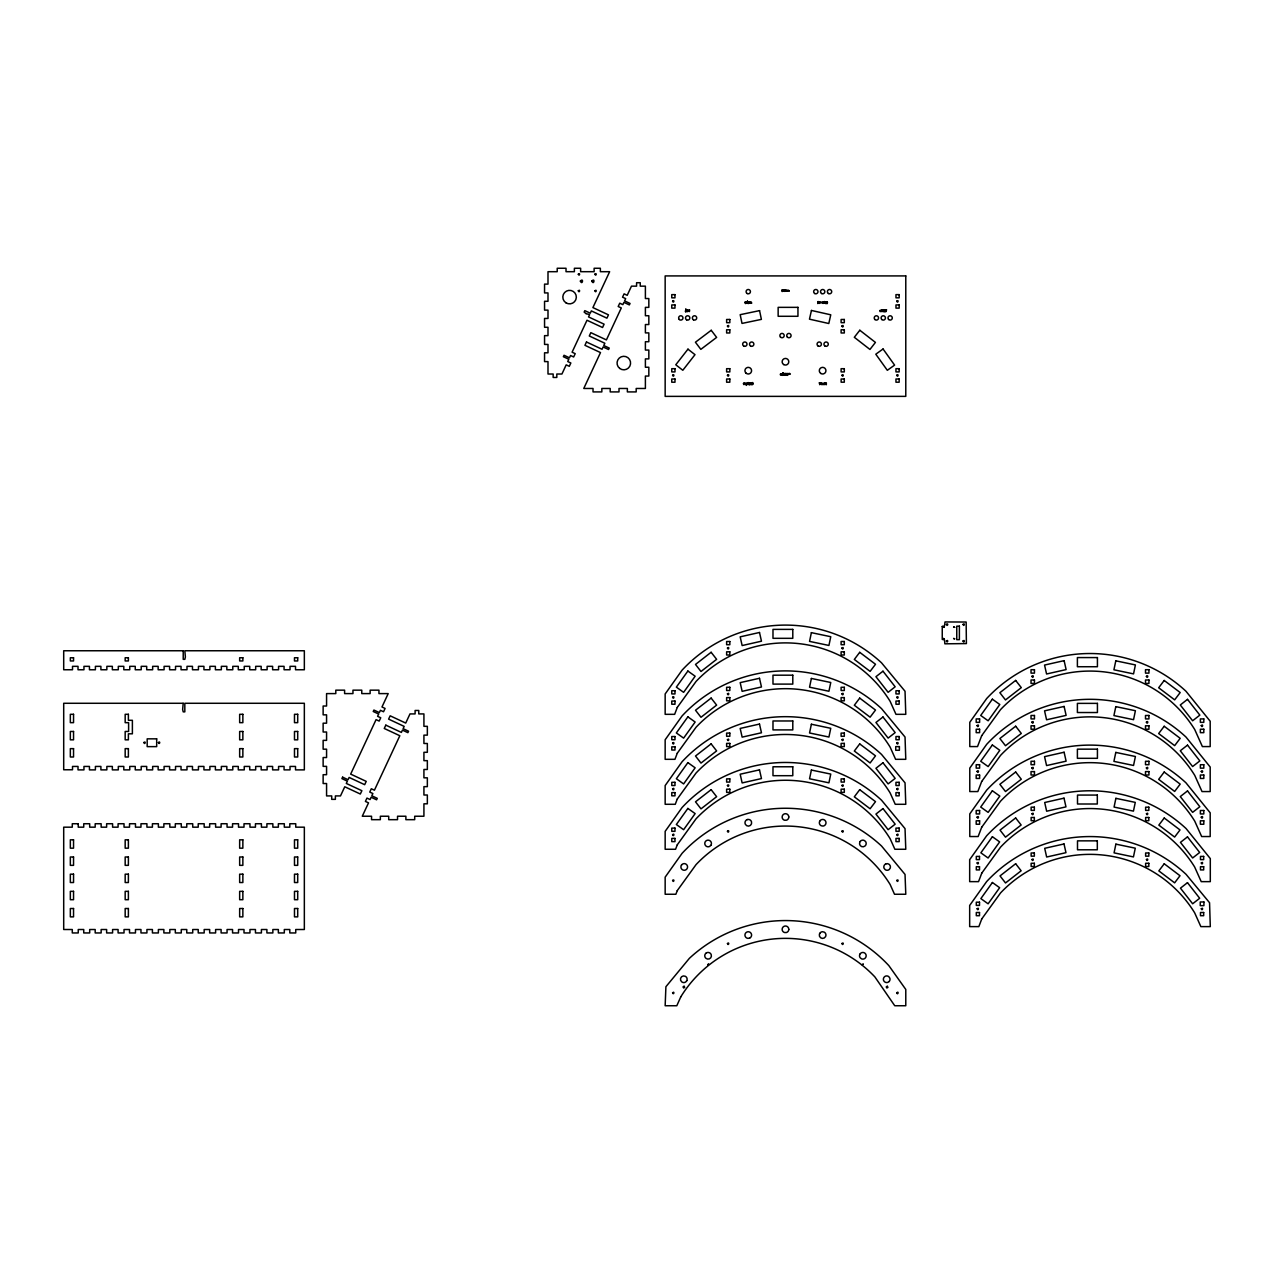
<?xml version="1.0" encoding="UTF-8"?>
<svg xmlns="http://www.w3.org/2000/svg" width="1274" height="1274" viewBox="0 0 1274 1274"><rect width="100%" height="100%" fill="white"/><g stroke="black" fill="none" stroke-linecap="round" stroke-linejoin="round"><path stroke-width="1.5" d="M819.23 302.4L820.281 302.416M823.004 302.4L824.055 302.416M823.068 383.617L824.119 383.633M880.207 310.633L881.242 310.649M586.072 313.627L584.161 312.098L584.83 310.649L590.292 313.197L591.343 310.904L606.918 318.166L608.462 314.853L592.904 307.591L609.641 271.696L600.373 271.696L600.373 268.257L594.13 268.257L594.13 271.696L580.626 271.696L580.626 268.257L574.383 268.257L574.383 271.696L566.022 271.696L566.022 268.257L557.216 268.257L557.216 271.696L547.995 271.696L547.995 284.118L544.555 284.118L544.555 292.924L547.995 292.924L547.995 301.285L544.555 301.285L544.555 310.108L547.995 310.108L547.995 318.452L544.555 318.452L544.555 327.275L547.995 327.275L547.995 335.635L544.555 335.635L544.555 344.442L547.995 344.442L547.995 352.802L544.555 352.802L544.555 361.609L547.995 361.609L547.995 374.015L553.155 374.015L553.155 377.454L556.818 377.454L556.818 374.015L561.93 374.015L566.197 364.858L569.303 366.307L570.848 362.994L567.742 361.545L568.809 359.252L563.363 356.72L564.032 355.271L569.478 357.803L570.545 355.526L573.65 356.975L575.211 353.662L572.09 352.197L586.995 320.252L602.554 327.498L604.099 324.185L588.54 316.923L589.607 314.646L586.008 313.595M886.64 309.853L885.78 309.853M886.386 310.092L885.78 311.796L886.099 310.092M818.704 301.62L817.844 301.62M818.449 301.874L817.844 303.562L818.147 301.874M580.355 281.076C582.393 285.949 583.938 277.206 580.355 281.076M591.805 281.076C593.843 285.949 595.388 277.206 591.805 281.076M743.49 383.49C743.076 386.627 747.456 381.993 743.49 383.49M781.854 290.376C781.233 293.561 785.915 288.864 781.854 290.376M780.421 374.19C779.831 377.215 784.513 372.82 780.421 374.19M818.927 302.32C818.609 305.442 822.845 300.775 818.927 302.32M822.701 302.32C822.367 305.521 826.587 300.648 822.701 302.32M822.781 383.538C822.017 386.611 826.922 382.184 822.781 383.538M879.904 310.538C879.538 313.723 883.79 308.897 879.904 310.538M686.256 310.585C687.387 314.375 688.74 307.767 686.256 310.585M744.956 302.4C746.023 306.174 747.519 299.613 744.956 302.4M749.192 383.745C746.946 387.057 747.201 379.795 749.192 383.745M784.927 374.429C782.777 377.773 782.841 370.575 784.927 374.429M786.918 374.429C784.768 377.773 784.832 370.575 786.918 374.429M825.839 302.368C827.352 306.524 828.562 299.645 825.839 302.368M883.885 310.585C885.016 314.375 886.37 307.767 883.885 310.585M751.389 383.522C753.014 387.36 754.001 379.971 751.389 383.522M747.185 383.777C744.334 385.592 748.061 381.579 745.847 384.525C748.013 387.949 743.936 380.56 747.185 383.777M822.494 383.824C821.22 386.85 820.854 380.783 822.494 383.824M789.1 291.013C787.125 290.743 788.431 289.278 789.1 291.013M822.399 302.941C820.297 302.782 821.841 301.11 822.399 302.941M578.3 274.213C579.447 277.222 580.546 271.935 578.3 274.213M946.423 641.061C947.538 644.055 948.7 638.768 946.423 641.061M751.596 303.069C748.889 304.215 751.039 299.724 751.596 303.069M787.3 291.093C784.513 292.399 786.759 287.669 787.3 291.093M824.851 383.187L824.835 384.716L825.52 383.06L826.332 384.716L826.332 382.853L824.883 383.092M881.974 310.203L881.958 311.732L882.643 310.06L883.455 311.732L883.455 309.853L882.006 310.108M749.51 303.116L748.029 303.546L748.029 301.667L748.841 303.355L749.51 301.667L749.51 303.116M747.153 303.196L747.456 301.158L747.153 303.196M788.781 816.937L788.702 817.765A3.312 3.312 0 0 1 786.408 820.201L784.688 820.249A3.312 3.312 0 0 1 782.284 817.972L782.156 817.112A3.312 3.312 0 0 1 785.373 813.704A3.312 3.312 0 0 1 788.781 816.937M841.939 375.273C842.99 378.298 844.248 373.059 841.939 375.273M686.59 310.506C686.797 313.372 688.533 309.025 686.59 310.506M745.29 302.32C745.497 305.203 747.249 300.791 745.29 302.32M884.22 310.506C884.411 313.388 886.194 308.977 884.22 310.506M727.454 326.033C728.473 329.074 729.795 323.835 727.454 326.033M747.838 383.458L748.65 384.366L747.886 383.347M783.59 374.158C783.813 377.008 785.501 372.645 783.59 374.158M785.58 374.158C785.803 377.008 787.491 372.645 785.58 374.158M672.592 375.257C673.612 378.298 674.949 373.075 672.592 375.257M752.759 383.761C751.501 386.133 751.74 381.356 752.759 383.761M827.208 302.575C825.966 304.98 826.173 300.154 827.208 302.575M143.882 742.519C144.87 745.577 146.271 740.369 143.882 742.519M158.422 742.519C159.409 745.577 160.811 740.369 158.422 742.519M578.3 290.775C579.288 293.832 580.689 288.625 578.3 290.775M594.91 274.181C595.882 277.238 597.283 272.015 594.91 274.181M594.91 290.775C595.882 293.832 597.283 288.625 594.91 290.775M672.592 301.174C673.58 304.231 674.965 299.024 672.592 301.174M672.608 697.276C673.596 700.334 674.997 695.126 672.608 697.276M672.608 743.076C673.596 746.134 674.997 740.911 672.608 743.076M672.608 788.861C673.596 791.918 674.997 786.711 672.608 788.861M727.454 375.241C728.441 378.298 729.827 373.091 727.454 375.241M672.608 834.661C673.596 837.719 674.997 832.495 672.608 834.661M672.608 880.445C673.596 883.503 674.997 878.296 672.608 880.445M672.592 992.749C673.58 995.806 674.981 990.599 672.592 992.749M727.454 648.052C728.441 651.11 729.827 645.886 727.454 648.052M727.454 693.836C728.441 696.894 729.827 691.686 727.454 693.836M727.454 739.637C728.441 742.694 729.827 737.471 727.454 739.637M727.454 785.421C728.441 788.479 729.827 783.271 727.454 785.421M727.454 831.221C728.441 834.279 729.827 829.056 727.454 831.221M727.454 943.524C728.441 946.582 729.827 941.359 727.454 943.524M841.939 326.017C842.91 329.074 844.312 323.867 841.939 326.017M841.939 648.052C842.91 651.11 844.312 645.886 841.939 648.052M841.939 693.836C842.91 696.894 844.312 691.686 841.939 693.836M841.939 739.637C842.91 742.694 844.312 737.471 841.939 739.637M841.939 785.421C842.91 788.479 844.312 783.271 841.939 785.421M896.785 375.241C897.756 378.298 899.157 373.091 896.785 375.241M841.939 831.221C842.91 834.279 844.312 829.056 841.939 831.221M841.939 943.524C842.91 946.582 844.312 941.359 841.939 943.524M896.785 697.276C897.772 700.334 899.173 695.126 896.785 697.276M896.785 743.076C897.772 746.134 899.173 740.911 896.785 743.076M896.785 788.861C897.772 791.918 899.173 786.711 896.785 788.861M896.785 834.661C897.772 837.719 899.173 832.495 896.785 834.661M896.785 880.445C897.772 883.503 899.173 878.296 896.785 880.445M942.25 626.458L942.25 639.405L944.512 639.914L944.846 643.816L966.393 643.577L966.154 622.031L945.021 621.951L944.512 625.948L942.25 626.458M943.126 627.063L944.114 627.334L943.126 627.063M943.126 638.513L944.114 638.784L943.126 638.513M896.721 992.733C897.772 996.013 899.269 990.424 896.721 992.733M946.423 624.419C947.41 627.477 948.811 622.253 946.423 624.419M953.637 627.063L954.624 627.334L953.637 627.063M953.637 638.513L954.624 638.784L953.637 638.513M963.033 624.419C964.004 627.477 965.405 622.253 963.033 624.419M963.033 641.013C964.004 644.071 965.405 638.863 963.033 641.013M977.078 725.575C978.129 728.839 979.626 723.25 977.078 725.575M977.078 771.359C978.129 774.64 979.626 769.05 977.078 771.359M977.078 817.144C978.129 820.424 979.626 814.834 977.078 817.144M977.126 862.96C978.098 866.001 979.531 860.842 977.126 862.96M977.126 908.744C978.098 911.786 979.531 906.626 977.126 908.744M1031.908 676.335C1032.959 679.615 1034.472 674.026 1031.908 676.335M1031.908 722.135C1032.959 725.416 1034.472 719.81 1031.908 722.135M1031.908 767.919C1032.959 771.2 1034.472 765.61 1031.908 767.919M1031.972 813.736C1032.943 816.793 1034.345 811.57 1031.972 813.736M1031.972 859.52C1032.943 862.578 1034.345 857.354 1031.972 859.52M1146.393 676.335C1147.444 679.615 1148.941 674.026 1146.393 676.335M1146.393 722.135C1147.444 725.416 1148.941 719.81 1146.393 722.135M1146.393 767.919C1147.444 771.2 1148.941 765.61 1146.393 767.919M1146.457 813.736C1147.428 816.793 1148.83 811.57 1146.457 813.736M1146.457 859.52C1147.428 862.578 1148.83 857.354 1146.457 859.52M1201.255 725.575C1202.306 728.839 1203.803 723.25 1201.255 725.575M1201.255 771.359C1202.306 774.64 1203.803 769.05 1201.255 771.359M1201.255 817.144C1202.306 820.424 1203.803 814.834 1201.255 817.144M1201.302 862.96C1202.29 866.017 1203.691 860.794 1201.302 862.96M1201.302 908.744C1202.29 911.802 1203.691 906.594 1201.302 908.744M788.383 373.919C787.443 376.993 788.08 371.785 790.262 373.76C790.533 374.588 789.769 374.333 788.383 373.919M788.781 929.415L788.654 930.275A3.312 3.312 0 0 1 786.249 932.552L784.529 932.504A3.312 3.312 0 0 1 782.236 930.1L782.156 929.24A3.312 3.312 0 0 1 785.564 926.007A3.312 3.312 0 0 1 788.781 929.415M743.825 383.363L744.828 383.601L743.825 383.363M782.188 290.249L783.207 290.488L782.188 290.249M780.755 374.062L781.774 374.285L780.755 374.062M751.278 303.069L750.354 302.607L751.278 303.069M786.982 291.093L786.058 290.647L786.982 291.093M896.816 301.126C897.613 304.247 899.317 299.119 896.816 301.126M811.379 632.652L809.547 641.395L828.928 645.456L830.759 636.713L811.379 632.652M811.379 678.453L809.547 687.196L828.928 691.241L830.759 682.498L811.379 678.453M811.379 724.237L809.547 732.98L828.928 737.041L830.759 728.298L811.379 724.237M811.379 770.037L809.547 778.78L828.928 782.825L830.759 774.082L811.379 770.037M1115.801 660.824L1113.922 669.79L1133.542 673.882L1135.405 664.932L1115.801 660.824M1115.801 706.624L1113.922 715.59L1133.542 719.683L1135.405 710.717L1115.801 706.624M1115.801 752.408L1113.922 761.374L1133.542 765.467L1135.405 756.501L1115.801 752.408M1115.881 798.336L1114.065 807.079L1133.446 811.124L1135.277 802.381L1115.881 798.336M1115.881 844.136L1114.065 852.863L1133.446 856.924L1135.277 848.181L1115.881 844.136M811.442 310.458L809.468 319.169L828.801 323.516L830.759 314.805L811.442 310.458M819.676 821.332L819.405 822.16A3.312 3.312 0 0 0 821.252 825.759L822.956 826.062A3.312 3.312 0 0 0 825.202 824.899L825.679 824.167A3.312 3.312 0 0 0 824.087 819.755A3.312 3.312 0 0 0 819.676 821.332M689.489 309.853L688.979 311.382C686.989 307.273 690.014 314.726 689.489 309.853M785.087 289.692L784.593 291.22C782.586 287.112 785.612 294.565 785.087 289.692M677.274 707.436L674.647 714.332L665.155 714.332L665.155 693.98L682.1 670.14A141.127 141.127 0 0 1 881.56 662.862L905.034 691.256L905.782 714.332L895.972 714.332L890.128 701.321A122.957 122.957 0 0 0 696.066 681.431L677.274 707.436M677.274 753.237L674.949 759.32L665.155 759.32L665.155 739.78L682.1 715.924A141.127 141.127 0 0 1 881.56 708.663L905.034 737.041L905.782 759.32L895.606 759.32L890.128 747.105A122.957 122.957 0 0 0 696.066 727.215L677.274 753.237M677.274 799.021L675.268 804.292L665.155 804.292L665.155 785.564L682.1 761.725A141.127 141.127 0 0 1 881.56 754.447L905.034 782.841L905.782 804.292L895.24 804.292L890.128 792.906A122.957 122.957 0 0 0 696.066 773.015L677.274 799.021M677.274 844.821L675.57 849.264L665.155 849.264L665.155 831.365L682.1 807.509A141.127 141.127 0 0 1 881.56 800.247L905.034 828.626L905.782 849.264L894.874 849.264L890.128 838.69A122.957 122.957 0 0 0 696.066 818.8L677.274 844.821M677.274 890.606L675.873 894.252L665.155 894.252L665.155 877.149L682.1 853.309A141.127 141.127 0 0 1 881.56 846.032L905.034 874.426L905.782 894.252L894.507 894.252L890.128 884.49A122.957 122.957 0 0 0 696.066 864.6L677.274 890.606M981.681 735.687L977.524 746.58L969.785 746.58L969.785 722.326L986.697 698.518A141.016 141.016 0 0 1 1185.983 691.256L1210.189 721.227L1210.189 746.58L1202.385 746.58L1194.741 729.556A123.068 123.068 0 0 0 1000.504 709.65L981.681 735.687M981.681 781.488L977.843 791.568L969.785 791.568L969.785 768.111L986.697 744.319A141.016 141.016 0 0 1 1185.983 737.041L1210.189 767.028L1210.189 791.568L1202.019 791.568L1194.741 775.356A123.068 123.068 0 0 0 1000.504 755.434L981.681 781.488M981.681 827.272L978.145 836.54L969.785 836.54L969.785 813.911L986.697 790.103A141.016 141.016 0 0 1 1185.983 782.841L1210.189 812.812L1210.189 836.54L1201.653 836.54L1194.741 821.141A123.068 123.068 0 0 0 1000.504 801.235L981.681 827.272M981.776 873.12L978.543 881.64L969.673 881.64L969.673 859.663L986.617 835.824A141.127 141.127 0 0 1 1186.062 828.546L1210.3 858.58L1210.3 881.64L1201.223 881.64L1194.646 866.989A122.957 122.957 0 0 0 1000.584 847.099L981.776 873.12M981.776 918.904L978.846 926.612L969.673 926.612L969.673 905.448L986.617 881.608A141.127 141.127 0 0 1 1186.062 874.33L1209.552 902.725L1210.3 926.612L1200.856 926.612L1194.646 912.789A122.957 122.957 0 0 0 1000.584 892.899L981.776 918.904M819.739 933.428L819.405 934.24A3.312 3.312 0 0 0 825.52 936.677L825.839 935.864A3.312 3.312 0 0 0 824.246 932.154L822.59 931.74A3.312 3.312 0 0 0 819.739 933.428M680.81 996.794L676.797 1005.743L665.155 1005.743L665.904 986.729L689.377 958.335A141.127 141.127 0 0 1 888.838 965.612L905.782 989.452L905.782 1005.743L894.746 1005.743L874.872 976.903A122.957 122.957 0 0 0 680.81 996.794M342.61 777.172L341.926 778.621L347.372 781.169L346.305 783.446L361.88 790.708L360.319 794.021L344.76 786.775L340.492 795.916L335.38 795.916L335.38 799.355L331.718 799.355L331.718 795.916L326.574 795.916L326.574 783.526L323.134 783.526L323.134 774.703L326.574 774.703L326.574 766.359L323.134 766.359L323.134 757.536L326.574 757.536L326.574 749.176L323.134 749.176L323.134 740.369L326.574 740.369L326.574 732.009L323.134 732.009L323.134 723.186L326.574 723.186L326.574 714.841L323.134 714.841L323.134 706.019L326.574 706.019L326.574 693.597L335.795 693.597L335.795 690.158L344.601 690.158L344.601 693.597L352.962 693.597L352.962 690.158L361.768 690.158L361.768 693.597L370.129 693.597L370.129 690.158L378.951 690.158L378.951 693.597L388.204 693.597L381.977 706.974L385.082 708.44L383.538 711.752L380.416 710.303L379.365 712.58L373.903 710.048L373.234 711.497L378.681 714.029L377.614 716.322L380.735 717.772L379.174 721.084L376.069 719.635L350.668 774.114L366.227 781.376L364.683 784.688L349.124 777.427L348.057 779.72L342.61 777.172M385.815 725.145L384.254 728.473L399.829 735.735L374.429 790.198L371.307 788.749L369.763 792.078L372.868 793.527L371.817 795.804L377.263 798.336L376.578 799.801L371.132 797.253L370.065 799.546L366.96 798.081L365.415 801.41L368.52 802.859L362.278 816.236L371.546 816.236L371.546 819.676L380.353 819.676L380.353 816.236L388.713 816.236L388.713 819.676L397.536 819.676L397.536 816.236L405.88 816.236L405.88 819.676L414.703 819.676L414.703 816.236L423.923 816.236L423.923 803.814L427.347 803.814L427.347 795.008L423.923 795.008L423.923 786.647L427.347 786.647L427.347 777.825L423.923 777.825L423.923 769.48L427.347 769.48L427.347 760.658L423.923 760.658L423.923 752.297L427.347 752.297L427.347 743.49L423.923 743.49L423.923 735.13L427.347 735.13L427.347 726.323L423.923 726.323L423.923 713.918L418.764 713.918L418.764 710.478L415.101 710.478L415.101 713.918L409.989 713.918L405.721 723.075L390.163 715.813L388.618 719.125L404.177 726.387L403.11 728.68L408.556 731.212L407.887 732.661L402.441 730.129L401.374 732.407L385.815 725.145M586.486 342.005L584.941 345.318L600.5 352.579L583.763 388.474L593.031 388.474L593.031 391.914L601.838 391.914L601.838 388.474L610.198 388.474L610.198 391.914L619.005 391.914L619.005 388.474L627.365 388.474L627.365 391.914L636.188 391.914L636.188 388.474L645.392 388.474L645.392 376.053L648.832 376.053L648.832 367.246L645.392 367.246L645.392 358.886L648.832 358.886L648.832 350.063L645.392 350.063L645.392 341.719L648.832 341.719L648.832 332.896L645.392 332.896L645.392 324.536L648.832 324.536L648.832 315.729L645.392 315.729L645.392 307.368L648.832 307.368L648.832 298.546L645.392 298.546L645.392 286.156L640.249 286.156L640.249 282.717L636.586 282.717L636.586 286.156L631.474 286.156L627.206 295.313L624.101 293.848L622.54 297.176L625.661 298.626L624.594 300.903L630.041 303.451L629.356 304.9L623.91 302.368L622.859 304.645L619.737 303.196L618.193 306.508L621.298 307.958L606.408 339.919L590.833 332.657L589.289 335.986L604.847 343.247L603.78 345.525L609.243 348.073L608.558 349.522L603.112 346.974L602.045 349.267L586.486 342.005M681.494 865.094L681.112 865.858A3.312 3.312 0 0 0 681.733 869.123L682.386 869.696A3.312 3.312 0 0 0 686.989 868.804A3.312 3.312 0 0 0 686.097 864.202L685.332 863.804A3.312 3.312 0 0 0 682.068 864.441L681.494 865.094M860.157 841.541L859.743 842.305A3.312 3.312 0 0 0 864.966 846.032L865.556 845.395A3.312 3.312 0 0 0 865.428 841.366L864.027 840.362A3.312 3.312 0 0 0 860.157 841.541M819.787 383.49C818.959 387.551 821.762 380.146 820.313 383.649L819.134 382.853L819.787 383.49M860.284 953.669L859.823 954.401A3.312 3.312 0 0 0 860.141 957.698L861.463 958.796A3.312 3.312 0 0 0 864.775 958.478L865.412 957.873A3.312 3.312 0 0 0 864.95 953.207A3.312 3.312 0 0 0 860.284 953.669M686.829 980.63L685.731 981.951A3.312 3.312 0 0 1 682.418 982.27L681.686 981.808A3.312 3.312 0 0 1 685.173 976.234L685.89 976.68A3.312 3.312 0 0 1 686.829 980.63M687.88 671.032L676.351 687.132L683.612 692.339L695.142 676.223L687.88 671.032M687.88 716.832L676.351 732.932L683.612 738.124L695.142 722.024L687.88 716.832M687.88 762.616L676.351 778.717L683.612 783.924L695.142 767.808L687.88 762.616M687.88 808.417L676.351 824.517L683.612 829.708L695.142 813.608L687.88 808.417M992.366 699.171L980.709 715.462L988.146 720.797L999.803 704.506L992.366 699.171M992.366 744.971L980.709 761.263L988.146 766.582L999.803 750.306L992.366 744.971M992.366 790.756L980.709 807.047L988.146 812.382L999.803 796.091L992.366 790.756M992.398 836.715L980.869 852.816L988.114 858.007L999.644 841.907L992.398 836.715M992.398 882.5L980.869 898.6L988.114 903.807L999.644 887.707L992.398 882.5M859.711 652.32L854.328 659.438L870.11 671.382L875.509 664.264L859.711 652.32M859.711 698.104L854.328 705.239L870.11 717.182L875.509 710.064L859.711 698.104M859.711 743.905L854.328 751.023L870.11 762.967L875.509 755.848L859.711 743.905M859.711 789.689L854.328 796.823L870.11 808.767L875.509 801.649L859.711 789.689M1164.197 680.459L1158.671 687.769L1174.66 699.856L1180.186 692.546L1164.197 680.459M1164.197 726.26L1158.671 733.553L1174.66 745.64L1180.186 738.331L1164.197 726.26M1164.197 772.044L1158.671 779.354L1174.66 791.441L1180.186 784.131L1164.197 772.044M1164.229 818.004L1158.83 825.122L1174.628 837.066L1180.011 829.947L1164.229 818.004M1164.229 863.788L1158.83 870.906L1174.628 882.85L1180.011 875.732L1164.229 863.788M859.807 330.253L854.313 337.292L869.951 349.458L875.429 342.403L859.807 330.253M687.992 349.124L675.777 364.778L682.816 370.272L694.999 354.666L687.96 349.172M710.796 845.395L709.475 846.493A3.312 3.312 0 0 1 706.162 846.159L705.541 845.57A3.312 3.312 0 0 1 705.987 840.904A3.312 3.312 0 0 1 710.669 841.366L711.115 842.098A3.312 3.312 0 0 1 710.796 845.395M706.146 953.079L705.509 953.669A3.312 3.312 0 0 0 705.382 957.698L705.971 958.335A3.312 3.312 0 0 0 711.195 954.608L710.781 953.844A3.312 3.312 0 0 0 706.911 952.665L706.146 953.079M889.204 981.426L888.551 981.999A3.312 3.312 0 0 1 883.949 981.107A3.312 3.312 0 0 1 884.841 976.505L885.605 976.107A3.312 3.312 0 0 1 888.87 976.744L889.825 978.161A3.312 3.312 0 0 1 889.204 981.426M882.978 671.191L875.939 676.701L888.121 692.308L895.16 686.797L882.978 671.191M882.978 716.991L875.939 722.485L888.121 738.092L895.16 732.598L882.978 716.991M882.978 762.776L875.939 768.286L888.121 783.892L895.16 778.382L882.978 762.776M882.978 808.576L875.939 814.07L888.121 829.677L895.16 824.182L882.978 808.576M1187.511 699.346L1180.281 704.984L1192.623 720.766L1199.837 715.128L1187.511 699.346M1187.511 745.131L1180.281 750.768L1192.623 766.55L1199.837 760.912L1187.511 745.131M1187.511 790.915L1180.281 796.568L1192.623 812.35L1199.837 806.713L1187.511 790.915M1187.479 836.875L1180.457 842.369L1192.639 857.975L1199.678 852.481L1187.479 836.875M1187.479 882.659L1180.457 888.169L1192.639 903.776L1199.678 898.266L1187.479 882.659M711.131 652.272L695.508 664.439L700.987 671.494L716.625 659.327L711.131 652.272M711.131 698.072L695.508 710.239L700.987 717.278L716.625 705.111L711.131 698.072M711.131 743.857L695.508 756.023L700.987 763.078L716.625 750.912L711.131 743.857M711.131 789.657L695.508 801.824L700.987 808.863L716.625 796.696L711.131 789.657M1015.665 680.412L999.867 692.722L1005.489 699.952L1021.302 687.642L1015.665 680.412M1015.665 726.212L999.867 738.522L1005.489 745.736L1021.302 733.442L1015.665 726.212M1015.665 771.996L999.867 784.306L1005.489 791.536L1021.302 779.226L1015.665 771.996M1015.649 817.956L1000.026 830.122L1005.505 837.161L1021.143 824.995L1015.649 817.956M1015.649 863.74L1000.026 875.907L1005.505 882.962L1021.143 870.795L1015.649 863.74M711.226 330.285L695.429 342.228L700.827 349.363L716.625 337.403L711.226 330.285M883.057 348.996L875.795 354.204L887.325 370.304L894.587 365.112L883.057 348.996M885.764 863.931L885.048 864.377A3.312 3.312 0 0 0 884.124 868.327L885.207 869.648A3.312 3.312 0 0 0 888.519 869.967L889.252 869.505A3.312 3.312 0 0 0 885.764 863.931M747.488 819.532L746.691 819.851A3.312 3.312 0 0 0 745.099 823.561L745.417 824.374A3.312 3.312 0 0 0 751.533 821.937L751.214 821.125A3.312 3.312 0 0 0 748.348 819.437L747.488 819.532M749.685 938.062L747.997 938.365A3.312 3.312 0 0 1 745.736 937.202L745.258 936.47A3.312 3.312 0 0 1 746.851 932.058A3.312 3.312 0 0 1 751.262 933.635L751.533 934.463A3.312 3.312 0 0 1 749.685 938.062M759.495 632.477L740.178 636.841L742.137 645.552L761.47 641.188L759.495 632.477M759.495 678.278L740.178 682.625L742.137 691.336L761.47 686.989L759.495 678.278M759.495 724.062L740.178 728.425L742.137 737.136L761.47 732.773L759.495 724.062M1064.109 660.649L1044.553 665.06L1046.575 673.994L1066.115 669.583L1064.109 660.649M759.495 769.862L740.178 774.21L742.137 782.921L761.47 778.573L759.495 769.862M1064.109 706.449L1044.553 710.844L1046.575 719.778L1066.115 715.383L1064.109 706.449M1064.109 752.233L1044.553 756.645L1046.575 765.578L1066.115 761.167L1064.109 752.233M1064.013 798.161L1044.696 802.509L1046.655 811.219L1065.972 806.872L1064.013 798.161M1064.013 843.961L1044.696 848.309L1046.655 857.02L1065.972 852.672L1064.013 843.961M759.559 310.633L740.178 314.678L742.009 323.421L761.39 319.376L759.559 310.633M824.676 301.572L825.472 303.499L824.676 301.572M750.227 382.757L751.023 384.684L750.227 382.757M905.782 275.917L665.155 275.917L665.155 396.373L905.782 396.373L905.782 275.917M674.965 294.628L671.764 294.628L671.764 297.829L674.965 297.829L674.965 294.628M899.173 294.628L895.972 294.628L895.972 297.829L899.173 297.829L899.173 294.628M674.965 304.932L671.764 304.932L671.764 308.133L674.965 308.133L674.965 304.932M899.173 304.932L895.972 304.932L895.972 308.133L899.173 308.133L899.173 304.932M797.954 307.353L778.143 307.353L778.143 316.286L797.954 316.286L797.954 307.353M685.842 309.12L685.539 311.732L685.842 309.12M729.827 319.471L726.626 319.471L726.626 322.672L729.827 322.672L729.827 319.471M844.312 319.471L841.111 319.471L841.111 322.672L844.312 322.672L844.312 319.471M729.827 329.775L726.626 329.775L726.626 332.976L729.827 332.976L729.827 329.775M844.312 329.775L841.111 329.775L841.111 332.976L844.312 332.976L844.312 329.775M674.981 368.696L671.764 368.696L671.764 371.912L674.981 371.912L674.981 368.696M729.827 368.696L726.626 368.696L726.626 371.912L729.827 371.912L729.827 368.696M844.312 368.696L841.111 368.696L841.111 371.912L844.312 371.912L844.312 368.696M899.157 368.696L895.956 368.696L895.956 371.912L899.157 371.912L899.157 368.696M782.793 372.756L782.491 375.368L782.793 372.756M787.571 373.505L787.268 375.368L787.571 373.505M674.981 378.999L671.764 378.999L671.764 382.216L674.981 382.216L674.981 378.999M729.827 378.999L726.626 378.999L726.626 382.216L729.827 382.216L729.827 378.999M844.296 379.015L841.127 379.015L841.127 382.2L844.296 382.2L844.296 379.015M899.157 378.999L895.956 378.999L895.956 382.216L899.157 382.216L899.157 378.999M749.829 382.805L749.542 384.684L749.829 382.805M959.386 626.171L956.758 626.171L956.758 639.675L959.386 639.675L959.386 626.171M792.794 629.388L772.984 629.388L772.984 638.322L792.794 638.322L792.794 629.388M729.827 641.507L726.626 641.507L726.626 644.708L729.827 644.708L729.827 641.507M844.312 641.507L841.111 641.507L841.111 644.708L844.312 644.708L844.312 641.507M183.217 650.759L63.7 650.759L63.7 669.758L72.522 669.758L72.522 666.334L78.017 666.334L78.017 669.758L83.957 669.758L83.957 666.334L89.451 666.334L89.451 669.758L95.407 669.758L95.407 666.334L100.901 666.334L100.901 669.758L106.857 669.758L106.857 666.334L112.351 666.334L112.351 669.758L118.307 669.758L118.307 666.334L123.801 666.334L123.801 669.758L129.757 669.758L129.757 666.334L135.251 666.334L135.251 669.758L141.207 669.758L141.207 666.334L146.701 666.334L146.701 669.758L152.657 669.758L152.657 666.334L158.151 666.334L158.151 669.758L164.091 669.758L164.091 666.334L169.601 666.334L169.601 669.758L175.541 669.758L175.541 666.334L181.035 666.334L181.035 669.758L186.991 669.758L186.991 666.334L192.485 666.334L192.485 669.758L198.441 669.758L198.441 666.334L203.936 666.334L203.936 669.758L209.892 669.758L209.892 666.334L215.386 666.334L215.386 669.758L221.342 669.758L221.342 666.334L226.836 666.334L226.836 669.758L232.792 669.758L232.792 666.334L238.286 666.334L238.286 669.758L244.242 669.758L244.242 666.334L249.736 666.334L249.736 669.758L255.676 669.758L255.676 666.334L261.17 666.334L261.17 669.758L267.126 669.758L267.126 666.334L272.62 666.334L272.62 669.758L278.576 669.758L278.576 666.334L284.07 666.334L284.07 669.758L290.026 669.758L290.026 666.334L295.52 666.334L295.52 669.758L304.343 669.758L304.343 650.759L184.826 650.759L185.383 656.97L184.826 659.343L183.217 659.343L183.217 650.759M729.827 651.81L726.626 651.81L726.626 655.011L729.827 655.011L729.827 651.81M844.312 651.81L841.111 651.81L841.111 655.011L844.312 655.011L844.312 651.81M73.542 657.75L70.341 657.75L70.341 660.951L73.542 660.951L73.542 657.75M128.387 657.75L125.17 657.75L125.17 660.951L128.387 660.951L128.387 657.75M242.856 657.75L239.655 657.75L239.655 660.951L242.856 660.951L242.856 657.75M297.702 657.75L294.485 657.75L294.485 660.951L297.702 660.951L297.702 657.75M1097.424 657.575L1077.39 657.575L1077.39 666.732L1097.424 666.732L1097.424 657.575M1034.456 669.694L1031.032 669.694L1031.032 673.134L1034.456 673.134L1034.456 669.694M1148.941 669.694L1145.501 669.694L1145.501 673.134L1148.941 673.134L1148.941 669.694M792.794 675.188L772.984 675.188L772.984 684.106L792.794 684.106L792.794 675.188M1034.456 679.998L1031.032 679.998L1031.032 683.437L1034.456 683.437L1034.456 679.998M1148.941 679.998L1145.501 679.998L1145.501 683.437L1148.941 683.437L1148.941 679.998M729.827 687.291L726.626 687.291L726.626 690.508L729.827 690.508L729.827 687.291M844.312 687.291L841.111 687.291L841.111 690.508L844.312 690.508L844.312 687.291M674.981 690.731L671.78 690.731L671.78 693.932L674.981 693.932L674.981 690.731M899.173 690.731L895.956 690.731L895.956 693.932L899.173 693.932L899.173 690.731M729.827 697.595L726.626 697.595L726.626 700.811L729.827 700.811L729.827 697.595M844.312 697.595L841.111 697.595L841.111 700.811L844.312 700.811L844.312 697.595M674.981 701.034L671.78 701.034L671.78 704.235L674.981 704.235L674.981 701.034M899.173 701.034L895.956 701.034L895.956 704.235L899.173 704.235L899.173 701.034M183.217 703.28L63.7 703.28L63.7 769.767L72.522 769.767L72.522 766.438L78.017 766.438L78.017 769.878L83.957 769.878L83.957 766.438L89.451 766.438L89.451 769.878L95.407 769.878L95.407 766.438L100.901 766.438L100.901 769.878L106.857 769.878L106.857 766.438L112.351 766.438L112.351 769.878L118.307 769.878L118.307 766.438L123.801 766.438L123.801 769.878L129.757 769.878L129.757 766.438L135.251 766.438L135.251 769.878L141.207 769.878L141.207 766.438L146.701 766.438L146.701 769.878L152.657 769.878L152.657 766.438L158.151 766.438L158.151 769.878L164.091 769.878L164.091 766.438L169.601 766.438L169.601 769.878L175.541 769.878L175.541 766.438L181.035 766.438L181.035 769.878L186.991 769.878L186.991 766.438L192.485 766.438L192.485 769.878L198.441 769.878L198.441 766.438L203.936 766.438L203.936 769.878L209.892 769.878L209.892 766.438L215.386 766.438L215.386 769.878L221.342 769.878L221.342 766.438L226.836 766.438L226.836 769.878L232.792 769.878L232.792 766.438L238.286 766.438L238.286 769.878L244.242 769.878L244.242 766.438L249.736 766.438L249.736 769.878L255.676 769.878L255.676 766.438L261.17 766.438L261.17 769.878L267.126 769.878L267.126 766.438L272.62 766.438L272.62 769.878L278.576 769.878L278.576 766.438L284.07 766.438L284.07 769.878L290.026 769.878L290.026 766.438L295.52 766.438L295.52 769.878L304.343 769.878L304.343 703.28L184.826 703.28L184.826 711.863L183.217 711.863L182.644 709.491L183.217 703.28M1097.424 703.375L1077.39 703.375L1077.39 712.532L1097.424 712.532L1097.424 703.375M73.542 714.3L70.341 714.3L70.341 722.661L73.542 722.661L73.542 714.3M128.387 714.3L125.17 714.3L125.17 722.661L128.61 722.661L128.61 731.467L125.17 731.467L125.17 739.828L128.387 739.828L128.387 733.808L132.385 733.808L132.385 720.304L128.387 720.304L128.387 714.3M242.856 714.3L239.655 714.3L239.655 722.661L242.856 722.661L242.856 714.3M297.702 714.3L294.485 714.3L294.485 722.661L297.702 722.661L297.702 714.3M1034.456 715.478L1031.032 715.478L1031.032 718.918L1034.456 718.918L1034.456 715.478M1148.941 715.478L1145.501 715.478L1145.501 718.918L1148.941 718.918L1148.941 715.478M979.61 718.918L976.187 718.918L976.187 722.358L979.61 722.358L979.61 718.918M1203.803 718.918L1200.363 718.918L1200.363 722.358L1203.803 722.358L1203.803 718.918M792.794 720.973L772.984 720.973L772.984 729.906L792.794 729.906L792.794 720.973M1034.456 725.782L1031.032 725.782L1031.032 729.222L1034.456 729.222L1034.456 725.782M1148.941 725.782L1145.501 725.782L1145.501 729.222L1148.941 729.222L1148.941 725.782M979.61 729.222L976.187 729.222L976.187 732.661L979.61 732.661L979.61 729.222M1203.803 729.222L1200.363 729.222L1200.363 732.661L1203.803 732.661L1203.803 729.222M73.542 731.467L70.341 731.467L70.341 739.828L73.542 739.828L73.542 731.467M242.856 731.467L239.655 731.467L239.655 739.828L242.856 739.828L242.856 731.467M297.702 731.467L294.485 731.467L294.485 739.828L297.702 739.828L297.702 731.467M729.827 733.091L726.626 733.091L726.626 736.292L729.827 736.292L729.827 733.091M844.312 733.091L841.111 733.091L841.111 736.292L844.312 736.292L844.312 733.091M674.981 736.531L671.78 736.531L671.78 739.732L674.981 739.732L674.981 736.531M899.173 736.531L895.956 736.531L895.956 739.732L899.173 739.732L899.173 736.531M156.686 738.84L147.179 738.84L147.179 746.628L156.686 746.628L156.686 738.84M729.827 743.395L726.626 743.395L726.626 746.596L729.827 746.596L729.827 743.395M844.312 743.395L841.111 743.395L841.111 746.596L844.312 746.596L844.312 743.395M899.396 746.596L895.733 746.596L895.733 750.259L899.396 750.259L899.396 746.596M674.981 746.835L671.78 746.835L671.78 750.036L674.981 750.036L674.981 746.835M73.542 748.634L70.341 748.634L70.341 756.995L73.542 756.995L73.542 748.634M128.387 748.634L125.17 748.634L125.17 756.995L128.387 756.995L128.387 748.634M242.856 748.634L239.655 748.634L239.655 756.995L242.856 756.995L242.856 748.634M297.702 748.634L294.485 748.634L294.485 756.995L297.702 756.995L297.702 748.634M1097.424 749.16L1077.39 749.16L1077.39 758.317L1097.424 758.317L1097.424 749.16M1034.456 761.279L1031.032 761.279L1031.032 764.703L1034.456 764.703L1034.456 761.279M1148.941 761.279L1145.501 761.279L1145.501 764.703L1148.941 764.703L1148.941 761.279M979.61 764.718L976.187 764.718L976.187 768.142L979.61 768.142L979.61 764.718M1203.803 764.718L1200.363 764.718L1200.363 768.142L1203.803 768.142L1203.803 764.718M792.794 766.773L772.984 766.773L772.984 775.691L792.794 775.691L792.794 766.773M1034.456 771.582L1031.032 771.582L1031.032 775.006L1034.456 775.006L1034.456 771.582M1148.941 771.582L1145.501 771.582L1145.501 775.006L1148.941 775.006L1148.941 771.582M979.61 775.022L976.187 775.022L976.187 778.446L979.61 778.446L979.61 775.022M1203.803 775.022L1200.363 775.022L1200.363 778.446L1203.803 778.446L1203.803 775.022M729.827 778.876L726.626 778.876L726.626 782.077L729.827 782.077L729.827 778.876M844.312 778.876L841.111 778.876L841.111 782.077L844.312 782.077L844.312 778.876M674.981 782.316L671.78 782.316L671.78 785.517L674.981 785.517L674.981 782.316M899.173 782.316L895.956 782.316L895.956 785.517L899.173 785.517L899.173 782.316M729.827 789.179L726.626 789.179L726.626 792.38L729.827 792.38L729.827 789.179M844.312 789.179L841.111 789.179L841.111 792.38L844.312 792.38L844.312 789.179M674.981 792.619L671.78 792.619L671.78 795.82L674.981 795.82L674.981 792.619M899.173 792.619L895.956 792.619L895.956 795.82L899.173 795.82L899.173 792.619M1097.312 795.072L1077.501 795.072L1077.501 804.005L1097.312 804.005L1097.312 795.072M1034.345 807.175L1031.144 807.175L1031.144 810.391L1034.345 810.391L1034.345 807.175M1148.83 807.175L1145.629 807.175L1145.629 810.391L1148.83 810.391L1148.83 807.175M979.61 810.503L976.187 810.503L976.187 813.943L979.61 813.943L979.61 810.503M1203.803 810.503L1200.363 810.503L1200.363 813.943L1203.803 813.943L1203.803 810.503M1034.345 817.478L1031.144 817.478L1031.144 820.695L1034.345 820.695L1034.345 817.478M1148.83 817.478L1145.629 817.478L1145.629 820.695L1148.83 820.695L1148.83 817.478M979.61 820.806L976.187 820.806L976.187 824.246L979.61 824.246L979.61 820.806M1203.803 820.806L1200.363 820.806L1200.363 824.246L1203.803 824.246L1203.803 820.806M78.24 823.737L72.284 823.737L72.284 827.176L63.7 827.176L63.7 929.51L72.284 929.51L72.284 932.95L78.24 932.95L78.24 929.51L83.734 929.51L83.734 932.95L89.69 932.95L89.69 929.51L95.184 929.51L95.184 932.95L101.14 932.95L101.14 929.51L106.634 929.51L106.634 932.95L112.59 932.95L112.59 929.51L118.084 929.51L118.084 932.95L124.024 932.95L124.024 929.51L129.518 929.51L129.518 932.95L135.474 932.95L135.474 929.51L140.968 929.51L140.968 932.95L146.924 932.95L146.924 929.51L152.418 929.51L152.418 932.95L158.374 932.95L158.374 929.51L163.868 929.51L163.868 932.95L169.824 932.95L169.824 929.51L175.318 929.51L175.318 932.95L181.274 932.95L181.274 929.51L186.768 929.51L186.768 932.95L192.724 932.95L192.724 929.51L198.218 929.51L198.218 932.95L204.174 932.95L204.174 929.51L209.669 929.51L209.669 932.95L215.609 932.95L215.609 929.51L221.103 929.51L221.103 932.95L227.059 932.95L227.059 929.51L232.553 929.51L232.553 932.95L238.509 932.95L238.509 929.51L244.003 929.51L244.003 932.95L249.959 932.95L249.959 929.51L255.453 929.51L255.453 932.95L261.409 932.95L261.409 929.51L266.903 929.51L266.903 932.95L272.859 932.95L272.859 929.51L278.353 929.51L278.353 932.95L284.309 932.95L284.309 929.51L289.803 929.51L289.803 932.95L295.743 932.95L295.743 929.51L304.343 929.51L304.343 827.176L295.743 827.176L295.743 823.737L289.803 823.737L289.803 827.176L284.309 827.176L284.309 823.737L278.353 823.737L278.353 827.176L272.859 827.176L272.859 823.737L266.903 823.737L266.903 827.176L261.409 827.176L261.409 823.737L255.453 823.737L255.453 827.176L249.959 827.176L249.959 823.737L244.003 823.737L244.003 827.176L238.509 827.176L238.509 823.737L232.553 823.737L232.553 827.176L227.059 827.176L227.059 823.737L221.103 823.737L221.103 827.176L215.609 827.176L215.609 823.737L209.669 823.737L209.669 827.176L204.174 827.176L204.174 823.737L198.218 823.737L198.218 827.176L192.724 827.176L192.724 823.737L186.768 823.737L186.768 827.176L181.274 827.176L181.274 823.737L175.318 823.737L175.318 827.176L169.824 827.176L169.824 823.737L163.868 823.737L163.868 827.176L158.374 827.176L158.374 823.737L152.418 823.737L152.418 827.176L146.924 827.176L146.924 823.737L140.968 823.737L140.968 827.176L135.474 827.176L135.474 823.737L129.518 823.737L129.518 827.176L124.024 827.176L124.024 823.737L118.084 823.737L118.084 827.176L112.59 827.176L112.59 823.737L106.634 823.737L106.634 827.176L101.14 827.176L101.14 823.737L95.184 823.737L95.184 827.176L89.69 827.176L89.69 823.737L83.734 823.737L83.734 827.176L78.24 827.176L78.24 823.737M674.981 828.1L671.78 828.1L671.78 831.317L674.981 831.317L674.981 828.1M899.173 828.1L895.956 828.1L895.956 831.317L899.173 831.317L899.173 828.1M674.981 838.403L671.78 838.403L671.78 841.62L674.981 841.62L674.981 838.403M899.173 838.403L895.956 838.403L895.956 841.62L899.173 841.62L899.173 838.403M73.542 839.821L70.341 839.821L70.341 848.181L73.542 848.181L73.542 839.821M128.387 839.821L125.17 839.821L125.17 848.181L128.387 848.181L128.387 839.821M242.856 839.821L239.655 839.821L239.655 848.181L242.856 848.181L242.856 839.821M297.702 839.821L294.485 839.821L294.485 848.181L297.702 848.181L297.702 839.821M1097.312 840.856L1077.501 840.856L1077.501 849.79L1097.312 849.79L1097.312 840.856M1034.345 852.975L1031.144 852.975L1031.144 856.176L1034.345 856.176L1034.345 852.975M1148.83 852.975L1145.629 852.975L1145.629 856.176L1148.83 856.176L1148.83 852.975M979.499 856.415L976.298 856.415L976.298 859.616L979.499 859.616L979.499 856.415M1203.675 856.415L1200.474 856.415L1200.474 859.616L1203.675 859.616L1203.675 856.415M73.542 856.988L70.341 856.988L70.341 865.349L73.542 865.349L73.542 856.988M128.387 856.988L125.17 856.988L125.17 865.349L128.387 865.349L128.387 856.988M242.856 856.988L239.655 856.988L239.655 865.349L242.856 865.349L242.856 856.988M297.702 856.988L294.485 856.988L294.485 865.349L297.702 865.349L297.702 856.988M1034.345 863.278L1031.144 863.278L1031.144 866.479L1034.345 866.479L1034.345 863.278M1148.83 863.278L1145.629 863.278L1145.629 866.479L1148.83 866.479L1148.83 863.278M979.499 866.718L976.298 866.718L976.298 869.919L979.499 869.919L979.499 866.718M1203.675 866.718L1200.474 866.718L1200.474 869.919L1203.675 869.919L1203.675 866.718M73.542 874.171L70.341 874.171L70.341 882.532L73.542 882.532L73.542 874.171M128.387 874.171L125.17 874.171L125.17 882.532L128.387 882.532L128.387 874.171M242.856 874.171L239.655 874.171L239.655 882.532L242.856 882.532L242.856 874.171M297.702 874.171L294.485 874.171L294.485 882.532L297.702 882.532L297.702 874.171M73.542 891.338L70.341 891.338L70.341 899.699L73.542 899.699L73.542 891.338M128.387 891.338L125.17 891.338L125.17 899.699L128.387 899.699L128.387 891.338M242.856 891.338L239.655 891.338L239.655 899.699L242.856 899.699L242.856 891.338M297.702 891.338L294.485 891.338L294.485 899.699L297.702 899.699L297.702 891.338M1203.914 901.976L1200.251 901.976L1200.251 905.639L1203.914 905.639L1203.914 901.976M979.499 902.199L976.298 902.199L976.298 905.4L979.499 905.4L979.499 902.199M73.542 908.505L70.341 908.505L70.341 916.866L73.542 916.866L73.542 908.505M128.387 908.505L125.17 908.505L125.17 916.866L128.387 916.866L128.387 908.505M242.856 908.505L239.655 908.505L239.655 916.866L242.856 916.866L242.856 908.505M297.702 908.505L294.485 908.505L294.485 916.866L297.702 916.866L297.702 908.505M979.499 912.503L976.298 912.503L976.298 915.703L979.499 915.703L979.499 912.503M1203.675 912.503L1200.474 912.503L1200.474 915.703L1203.675 915.703L1203.675 912.503M708.678 964.179L707.707 964.657L708.678 964.179M863.231 964.179L862.259 964.657L863.231 964.179M684.074 986.267L683.007 986.92L683.66 988.003L684.727 987.35L684.074 986.267M887.293 986.283L886.226 986.936L886.863 988.003L887.946 987.366L887.293 986.283M565.911 302.782A6.752 6.752 0 0 0 576.326 297.447A6.752 6.752 0 0 0 566.5 291.093A6.752 6.752 0 0 0 565.911 302.782M619.705 368.425A6.752 6.752 0 0 0 630.519 363.95A6.752 6.752 0 0 0 621.234 356.816A6.752 6.752 0 0 0 619.705 368.425M679.265 319.471A2.182 2.182 0 0 0 682.912 318.5A2.182 2.182 0 0 0 680.252 315.841A2.182 2.182 0 0 0 679.265 319.471M686.59 319.822A2.182 2.182 0 0 0 689.855 317.927A2.182 2.182 0 0 0 686.59 316.048A2.182 2.182 0 0 0 686.59 319.822M693.454 319.822A2.182 2.182 0 0 0 696.719 317.927A2.182 2.182 0 0 0 693.454 316.048A2.182 2.182 0 0 0 693.454 319.822M747.169 293.53A2.182 2.182 0 0 0 750.434 291.65A2.182 2.182 0 0 0 747.169 289.771A2.182 2.182 0 0 0 747.169 293.53M743.745 346.05A2.182 2.182 0 0 0 747.01 344.171A2.182 2.182 0 0 0 743.745 342.276A2.182 2.182 0 0 0 743.745 346.05M750.609 346.05A2.182 2.182 0 0 0 753.874 344.171A2.182 2.182 0 0 0 750.609 342.276A2.182 2.182 0 0 0 750.609 346.05M745.911 373.027A3.312 3.312 0 0 0 751.469 371.53A3.312 3.312 0 0 0 747.408 367.469A3.312 3.312 0 0 0 745.911 373.027M780.5 337.116A2.182 2.182 0 0 0 784.131 336.145A2.182 2.182 0 0 0 781.472 333.485A2.182 2.182 0 0 0 780.5 337.116M787.364 337.116A2.182 2.182 0 0 0 791.011 336.145A2.182 2.182 0 0 0 788.335 333.485A2.182 2.182 0 0 0 787.364 337.116M783.685 364.555A3.312 3.312 0 0 0 788.781 361.88A3.312 3.312 0 0 0 783.924 358.806A3.312 3.312 0 0 0 783.685 364.555M820.806 373.457A3.312 3.312 0 0 0 825.934 370.877A3.312 3.312 0 0 0 821.141 367.708A3.312 3.312 0 0 0 820.806 373.457M818.147 346.05A2.182 2.182 0 0 0 821.411 344.171A2.182 2.182 0 0 0 818.147 342.276A2.182 2.182 0 0 0 818.147 346.05M824.724 345.843A2.182 2.182 0 0 0 828.259 344.521A2.182 2.182 0 0 0 825.345 342.133A2.182 2.182 0 0 0 824.724 345.843M814.723 293.53A2.182 2.182 0 0 0 817.988 291.65A2.182 2.182 0 0 0 814.723 289.771A2.182 2.182 0 0 0 814.723 293.53M821.587 293.53A2.182 2.182 0 0 0 824.851 291.65A2.182 2.182 0 0 0 821.587 289.771A2.182 2.182 0 0 0 821.587 293.53M828.45 293.53A2.182 2.182 0 0 0 831.715 291.65A2.182 2.182 0 0 0 828.45 289.771A2.182 2.182 0 0 0 828.45 293.53M874.856 319.471A2.182 2.182 0 0 0 878.487 318.5A2.182 2.182 0 0 0 875.827 315.841A2.182 2.182 0 0 0 874.856 319.471M881.719 319.471A2.182 2.182 0 0 0 885.366 318.5A2.182 2.182 0 0 0 882.707 315.841A2.182 2.182 0 0 0 881.719 319.471M888.599 319.471A2.182 2.182 0 0 0 892.23 318.5A2.182 2.182 0 0 0 889.571 315.841A2.182 2.182 0 0 0 888.599 319.471"/></g></svg>
